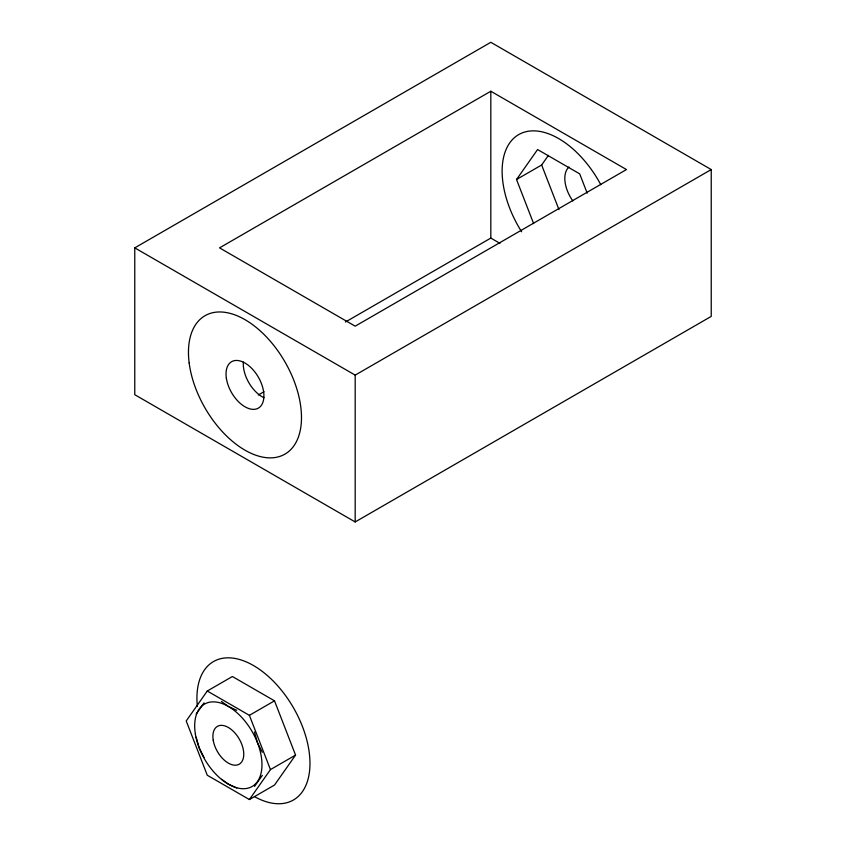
<?xml version="1.0" encoding="UTF-8"?>
<svg xmlns="http://www.w3.org/2000/svg" width="846" height="846" viewBox="0 0 846 846"><rect width="100%" height="100%" fill="white"/><g stroke="black" fill="none" stroke-linecap="round" stroke-linejoin="round"><path stroke-width="1.27" d="M196.166 714.109L204.055 702.889M254.54 786.399L262.334 775.38M533.636 223.598L516.525 179.5L537.58 149.552L579.7 173.864L587.187 193.152M516.525 179.5L541.652 165.002L548.42 155.368M207.27 691.013L186.215 720.972L207.27 775.243L249.39 799.555L274.506 785.056L295.561 755.097L274.506 700.826L232.396 676.514L207.27 691.013L249.39 715.335L270.445 769.596L249.39 799.555M134.768 247.867L490.817 42.3L711.232 169.56L711.232 316.393L355.183 521.95L134.768 394.701L134.768 247.867L355.183 375.116L711.232 169.56M490.817 91.241L219.537 247.867L355.183 326.175L626.463 169.56L490.817 91.241L490.817 238.075L345.454 322.009M258.316 395.008L264.015 391.709M249.39 715.335L274.506 700.826M270.445 769.596L295.561 755.097M236.711 710.312L228.325 706.442L221.377 701.387M236.711 788.007L228.325 784.136L221.62 779.293M490.817 238.075L499.933 243.341M262.292 752.284L257.47 742.682L254.435 731.97M204.023 757.487L199.191 747.885L196.156 737.173M541.652 165.002L558.963 209.618M355.183 375.116L355.183 521.95M197.372 706.537A79.926 46.149 60 0 1 248.417 662.873A79.926 46.149 60 0 1 309.89 759.877A79.926 46.149 60 0 1 254.456 796.615M521.633 231.772A79.926 46.149 60 0 1 518.397 134.768A79.926 46.149 60 0 1 600.819 184.735M572.858 200.914A26.797 15.471 60 0 1 569.051 167.032M263.941 397.715A26.797 15.471 60 0 1 243.362 362.077M195.363 734.021A47.577 27.474 60 0 0 250.638 787.245A47.577 27.474 60 0 0 238.984 714.584A47.577 27.474 60 0 0 195.363 734.021M213.224 740.229A21.827 12.595 60 0 0 238.625 764.498A21.827 12.595 60 0 0 233.136 731.124A21.827 12.595 60 0 0 213.224 740.229M189.166 362.976A79.926 46.149 60 0 0 280.597 456.142A79.926 46.149 60 0 0 265.158 335.608A79.926 46.149 60 0 0 189.166 362.976M226.368 378.31A26.797 15.471 60 0 0 257.385 408.607A26.797 15.471 60 0 0 251.167 367.809A26.797 15.471 60 0 0 226.368 378.31"/></g></svg>
